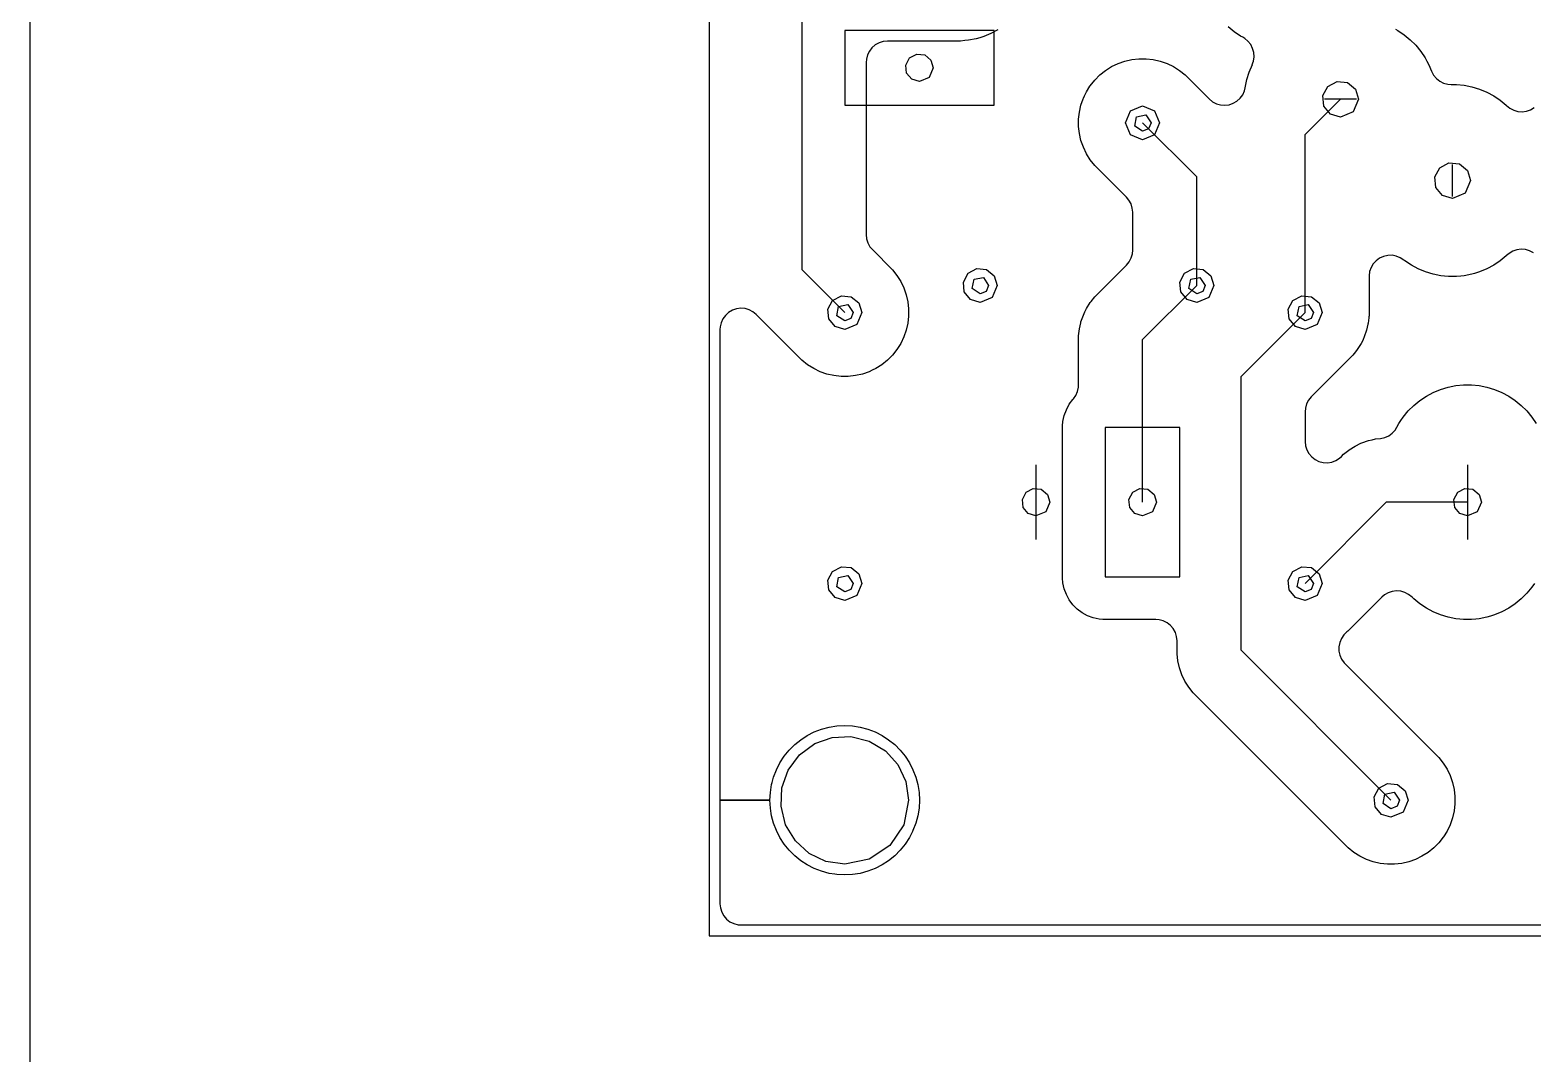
# Model space of a CAD drawing. Extents: x 0 to 215, y -1 to 279.
# Drawn here: x -0.5 to 70, y 139.5 to 187.5 of the extents above; entities that cross this region are included whole.
import ezdxf

# ---------------------------------------------------------------- set-up
doc = ezdxf.new("R2010")
doc.units = 0

msp = doc.modelspace()

# ---------------------------------------------------------------- linework, layer by layer
at = {"layer": 'Layer 1'}
for p, q in [((-0.486832, -0.52801), (-0.486832, 279.4)), ((31.3674, 235.227), (31.3674, 145.057)), ((35.7224, 176.262), (35.7224, 189.487)), ((44.7224, 187.487), (37.7224, 187.487)), ((37.7224, 187.487), (37.7224, 183.987)), ((44.9029, 187.5162), (44.5779, 187.3425)), ((44.7224, 183.987), (44.7224, 187.487)), ((55.9805, 187.4209), (55.6957, 187.6547)), ((63.552, 187.5402), (63.6533, 187.4861)), ((63.6533, 187.4861), (63.9597, 187.2814)), ((39.1512, 186.8074), (38.9978, 186.6758)), ((39.3279, 186.9055), (39.1512, 186.8074)), ((39.5208, 186.966), (39.3279, 186.9055)), ((39.7219, 186.9865), (39.5208, 186.966)), ((43.1566, 186.9865), (39.7219, 186.9865)), ((43.3567, 187.0062), (43.1566, 186.9865)), ((43.5234, 187.0226), (43.3567, 187.0062)), ((43.8848, 187.0945), (43.5234, 187.0226)), ((44.0508, 187.1449), (43.8848, 187.0945)), ((43.8848, 187.0945), (43.8848, 187.0945)), ((43.8848, 187.0945), (43.8848, 187.0945)), ((44.2374, 187.2015), (44.0508, 187.1449)), ((44.5779, 187.3425), (44.2374, 187.2015)), ((44.5779, 187.3425), (44.5779, 187.3425)), ((56.2869, 187.2162), (55.9805, 187.4209)), ((55.9805, 187.4209), (55.9805, 187.4209)), ((56.3882, 187.1621), (56.2869, 187.2162)), ((56.4762, 187.1091), (56.3882, 187.1621)), ((56.6314, 186.9796), (56.4762, 187.1091)), ((56.7574, 186.8215), (56.6314, 186.9796)), ((56.849, 186.6414), (56.7574, 186.8215)), ((63.9597, 187.2814), (64.2445, 187.0476)), ((64.2445, 187.0476), (64.5051, 186.787)), ((64.5051, 186.787), (64.7389, 186.5022)), ((38.7344, 186.1388), (38.7229, 185.9875)), ((38.7851, 186.3345), (38.7344, 186.1388)), ((38.8741, 186.5159), (38.7851, 186.3345)), ((38.9978, 186.6758), (38.8741, 186.5159)), ((40.58489, 185.863811), (40.762781, 186.196621)), ((40.762781, 186.196621), (41.095591, 186.374512)), ((41.095591, 186.374512), (41.471144, 186.337524)), ((41.471144, 186.337524), (41.762855, 186.098123)), ((41.762855, 186.098123), (41.8724, 185.737002)), ((50.8554, 186.0448), (51.184, 186.1198)), ((51.184, 186.1198), (51.5189, 186.1575)), ((51.5189, 186.1575), (51.5189, 186.1575)), ((51.5189, 186.1575), (51.8559, 186.1575)), ((51.8559, 186.1575), (51.8559, 186.1575)), ((51.8559, 186.1575), (52.1908, 186.1198)), ((52.1908, 186.1198), (52.5194, 186.0448)), ((56.9025, 186.4464), (56.849, 186.6414)), ((56.8878, 186.0445), (56.9156, 186.2447)), ((56.9156, 186.2447), (56.9025, 186.4464)), ((64.7389, 186.5022), (64.9436, 186.1958)), ((64.9436, 186.1958), (65.0243, 186.0448)), ((38.7229, 185.9875), (38.7229, 177.9186)), ((40.621878, 185.488258), (40.58489, 185.863811)), ((40.861279, 185.196547), (40.621878, 185.488258)), ((41.8724, 185.737002), (41.682019, 185.277383)), ((49.4466, 185.1595), (49.6849, 185.3978)), ((49.6849, 185.3978), (49.9484, 185.6079)), ((49.9484, 185.6079), (50.2337, 185.7872)), ((50.2337, 185.7872), (50.5373, 185.9335)), ((50.5373, 185.9335), (50.8554, 186.0448)), ((52.5194, 186.0448), (52.8375, 185.9335)), ((52.8375, 185.9335), (53.1411, 185.7872)), ((53.1411, 185.7872), (53.4264, 185.6079)), ((53.4264, 185.6079), (53.6899, 185.3978)), ((53.6899, 185.3978), (54.8161, 184.2717)), ((56.5803, 185.1777), (56.6873, 185.5303)), ((56.6873, 185.5303), (56.8377, 185.8934)), ((56.6873, 185.5303), (56.6873, 185.5303)), ((56.8348, 185.8946), (56.8878, 186.0445)), ((56.8377, 185.8934), (56.8348, 185.8946)), ((65.0243, 186.0448), (65.1173, 185.8708)), ((65.1173, 185.8708), (65.1173, 185.8708)), ((65.1173, 185.8708), (65.2426, 185.5682)), ((65.2426, 185.5682), (65.3385, 185.3902)), ((65.3385, 185.3902), (65.4682, 185.2352)), ((41.2224, 185.087002), (40.861279, 185.196547)), ((41.682019, 185.277383), (41.2224, 185.087002)), ((41.2224, 185.087002), (41.2224, 185.087002)), ((49.0572, 184.6107), (49.218, 184.8667)), ((49.218, 184.8667), (49.2365, 184.896)), ((49.2365, 184.896), (49.4466, 185.1595)), ((56.4678, 184.6549), (56.5013, 184.7927)), ((56.5013, 184.7927), (56.5036, 184.7922)), ((56.5036, 184.7922), (56.5803, 185.1777)), ((56.5803, 185.1777), (56.5803, 185.1777)), ((56.5803, 185.1777), (56.5803, 185.1777)), ((60.144035, 184.43015), (60.375294, 184.862804)), ((60.375294, 184.862804), (60.807948, 185.094063)), ((60.807948, 185.094063), (61.296167, 185.045977)), ((61.296167, 185.045977), (61.675391, 184.734756)), ((61.675391, 184.734756), (61.817799, 184.265299)), ((65.4682, 185.2352), (65.6265, 185.1095)), ((65.6265, 185.1095), (65.8068, 185.0182)), ((65.8068, 185.0182), (66.0018, 184.965)), ((66.0018, 184.965), (66.1656, 184.9515)), ((66.1656, 184.9515), (66.407, 184.9515)), ((66.407, 184.9515), (66.407, 184.9515)), ((66.407, 184.9515), (66.7738, 184.9154)), ((66.7738, 184.9154), (67.1352, 184.8435)), ((67.1352, 184.8435), (67.4878, 184.7365)), ((67.4878, 184.7365), (67.8283, 184.5955)), ((37.7224, 183.987), (44.7224, 183.987)), ((48.7246, 183.6604), (48.7996, 183.9889)), ((48.7996, 183.989), (48.8985, 184.2717)), ((48.7996, 183.9889), (48.7996, 183.989)), ((48.8985, 184.2717), (48.9109, 184.3071)), ((48.9109, 184.3071), (48.9662, 184.4218)), ((48.9662, 184.4218), (49.0572, 184.6107)), ((54.8161, 184.2717), (54.9727, 184.1439)), ((54.9727, 184.1439), (55.1519, 184.0503)), ((55.1519, 184.0503), (55.3462, 183.9947)), ((55.3462, 183.9947), (55.5478, 183.9794)), ((55.5478, 183.9794), (55.7483, 184.0049)), ((55.7483, 184.0049), (55.9396, 184.0703)), ((55.9396, 184.0703), (56.1138, 184.1728)), ((56.1138, 184.1728), (56.2638, 184.3083)), ((56.2638, 184.3083), (56.3834, 184.4713)), ((56.3834, 184.4713), (56.4678, 184.6549)), ((59.3074, 182.5999), (60.9728, 184.2653)), ((60.192121, 183.941931), (60.144035, 184.43015)), ((61.7228, 184.2653), (60.2228, 184.2653)), ((61.817799, 184.265299), (61.570304, 183.667794)), ((67.8283, 184.5955), (67.8283, 184.5955)), ((67.8283, 184.5955), (67.8283, 184.5955)), ((67.8283, 184.5955), (68.1533, 184.4218)), ((68.1533, 184.4218), (68.1533, 184.4218)), ((68.1533, 184.4218), (68.1533, 184.4218)), ((68.1533, 184.4218), (68.4597, 184.2171)), ((68.4597, 184.2171), (68.7445, 183.9833)), ((68.7445, 183.9833), (68.761, 183.9668)), ((68.761, 183.9668), (68.9177, 183.8391)), ((48.6869, 183.3255), (48.7246, 183.6604)), ((48.6869, 182.9885), (48.6869, 183.3255)), ((48.6869, 183.3255), (48.6869, 183.3255)), ((48.7246, 183.6604), (48.7246, 183.6604)), ((50.887399, 183.157), (51.121714, 183.722685)), ((51.121714, 183.722685), (51.687399, 183.957)), ((51.317847, 183.003927), (51.404556, 183.439843)), ((51.404556, 183.439843), (51.840472, 183.526552)), ((51.687399, 183.957), (52.253084, 183.722685)), ((51.840472, 183.526552), (52.087399, 183.157)), ((52.253084, 183.722685), (52.487399, 183.157)), ((60.503342, 183.562707), (60.192121, 183.941931)), ((60.972799, 183.420299), (60.503342, 183.562707)), ((61.570304, 183.667794), (60.972799, 183.420299)), ((60.972799, 183.420299), (60.972799, 183.420299)), ((68.9177, 183.8391), (69.0968, 183.7455)), ((69.0968, 183.7455), (69.2912, 183.6899)), ((69.2912, 183.6899), (69.4927, 183.6745)), ((69.4927, 183.6745), (69.6932, 183.7001)), ((69.6932, 183.7001), (69.8845, 183.7654)), ((69.8845, 183.7654), (70.0587, 183.868)), ((48.7246, 182.6536), (48.6869, 182.9885)), ((48.6869, 182.9885), (48.6869, 182.9885)), ((48.7996, 182.3251), (48.7246, 182.6536)), ((48.7246, 182.6536), (48.7246, 182.6536)), ((51.121714, 182.591315), (50.887399, 183.157)), ((51.687399, 182.357), (51.121714, 182.591315)), ((51.687399, 182.757), (51.317847, 183.003927)), ((51.970242, 182.874157), (51.687399, 182.757)), ((51.687399, 182.757), (51.687399, 182.757)), ((52.253084, 182.591315), (51.687399, 182.357)), ((54.2274, 180.617), (51.6874, 183.157)), ((52.087399, 183.157), (51.970242, 182.874157)), ((52.487399, 183.157), (52.253084, 182.591315)), ((59.3074, 174.267), (59.3074, 182.5999)), ((48.7996, 182.325), (48.7996, 182.3251)), ((48.9109, 182.007), (48.7996, 182.325)), ((49.0572, 181.7033), (48.9109, 182.007)), ((51.687399, 182.357), (51.687399, 182.357)), ((49.2365, 181.418), (49.0572, 181.7033)), ((49.4466, 181.1545), (49.2365, 181.418)), ((49.2365, 181.418), (49.2365, 181.418)), ((50.9343, 179.6668), (49.4466, 181.1545)), ((49.4466, 181.1545), (49.4466, 181.1545)), ((65.625296, 181.048504), (66.05795, 181.279763)), ((66.05795, 181.279763), (66.546169, 181.231677)), ((66.2228, 179.701), (66.2228, 181.201)), ((66.546169, 181.231677), (66.925393, 180.920456)), ((54.2274, 175.537), (54.2274, 180.617)), ((65.394037, 180.61585), (65.625296, 181.048504)), ((65.442123, 180.127631), (65.394037, 180.61585)), ((67.067801, 180.450999), (66.820306, 179.853494)), ((66.925393, 180.920456), (67.067801, 180.450999)), ((65.753344, 179.748407), (65.442123, 180.127631)), ((66.222801, 179.605999), (65.753344, 179.748407)), ((66.820306, 179.853494), (66.222801, 179.605999)), ((51.0478, 179.531), (50.9343, 179.6668)), ((51.1459, 179.3543), (51.0478, 179.531)), ((51.2064, 179.1614), (51.1459, 179.3543)), ((51.2269, 178.9604), (51.2064, 179.1614)), ((66.222801, 179.605999), (66.222801, 179.605999)), ((51.2269, 177.1936), (51.2269, 178.9604)), ((38.7229, 177.9186), (38.7433, 177.7175)), ((38.7433, 177.7175), (38.8039, 177.5247)), ((38.8039, 177.5247), (38.902, 177.348)), ((38.902, 177.348), (39.0155, 177.2123)), ((39.0155, 177.2123), (39.9582, 176.2695)), ((51.1556, 176.8231), (51.2112, 177.0174)), ((51.2112, 177.0174), (51.2269, 177.1936)), ((63.1838, 176.9412), (62.9868, 176.8962)), ((63.3859, 176.9457), (63.1838, 176.9412)), ((63.5848, 176.9094), (63.3859, 176.9457)), ((68.7445, 176.9187), (68.5513, 176.7602)), ((68.761, 176.9352), (68.7445, 176.9187)), ((68.8761, 177.034), (68.761, 176.9352)), ((69.0503, 177.1366), (68.8761, 177.034)), ((69.2416, 177.2019), (69.0503, 177.1366)), ((69.4421, 177.2275), (69.2416, 177.2019)), ((69.6436, 177.2121), (69.4421, 177.2275)), ((69.838, 177.1565), (69.6436, 177.2121)), ((70.0171, 177.0629), (69.838, 177.1565)), ((37.7174, 174.267), (35.7224, 176.262)), ((39.9582, 176.2695), (40.1683, 176.006)), ((43.501715, 176.102684), (43.911328, 176.321627)), ((43.911328, 176.321627), (44.373547, 176.276103)), ((44.373547, 176.276103), (44.732576, 175.981455)), ((49.4466, 174.9995), (50.9343, 176.4873)), ((50.9343, 176.4873), (51.062, 176.6439)), ((51.062, 176.6439), (51.1556, 176.8231)), ((53.661715, 176.102684), (54.071328, 176.321627)), ((54.071328, 176.321627), (54.533547, 176.276103)), ((54.533547, 176.276103), (54.892576, 175.981455)), ((62.4005, 176.3698), (62.3345, 176.1788)), ((62.5036, 176.5437), (62.4005, 176.3698)), ((62.6395, 176.6932), (62.5036, 176.5437)), ((62.8028, 176.8124), (62.6395, 176.6932)), ((62.9868, 176.8962), (62.8028, 176.8124)), ((63.7722, 176.8339), (63.5848, 176.9094)), ((63.9407, 176.7221), (63.7722, 176.8339)), ((63.9859, 176.6849), (63.9407, 176.7221)), ((64.2923, 176.4802), (63.9859, 176.6849)), ((63.9859, 176.6849), (63.9859, 176.6849)), ((64.6173, 176.3065), (64.2923, 176.4802)), ((64.9578, 176.1655), (64.6173, 176.3065)), ((64.6173, 176.3065), (64.6173, 176.3065)), ((67.8283, 176.3065), (67.4878, 176.1655)), ((68.1533, 176.4802), (67.8283, 176.3065)), ((67.8283, 176.3065), (67.8283, 176.3065)), ((68.4597, 176.6849), (68.1533, 176.4802)), ((68.1533, 176.4802), (68.1533, 176.4802)), ((68.1533, 176.4802), (68.1533, 176.4802)), ((68.1533, 176.4802), (68.1533, 176.4802)), ((68.5513, 176.7602), (68.4597, 176.6849)), ((40.1683, 176.006), (40.3476, 175.7207)), ((40.3476, 175.7207), (40.4939, 175.4171)), ((43.282772, 175.693071), (43.501715, 176.102684)), ((43.328296, 175.230852), (43.282772, 175.693071)), ((43.697848, 175.383926), (43.784557, 175.819842)), ((43.784557, 175.819842), (44.220473, 175.906551)), ((44.220473, 175.906551), (44.4674, 175.536999)), ((44.4674, 175.536999), (44.350243, 175.254156)), ((44.8674, 175.536999), (44.633085, 174.971314)), ((44.732576, 175.981455), (44.8674, 175.536999)), ((51.6874, 172.997), (54.2274, 175.537)), ((53.442772, 175.693071), (53.661715, 176.102684)), ((53.488296, 175.230852), (53.442772, 175.693071)), ((53.857848, 175.383926), (53.944557, 175.819842)), ((53.944557, 175.819842), (54.380473, 175.906551)), ((54.380473, 175.906551), (54.6274, 175.536999)), ((54.6274, 175.536999), (54.510243, 175.254156)), ((55.0274, 175.536999), (54.793085, 174.971314)), ((54.892576, 175.981455), (55.0274, 175.536999)), ((62.3083, 175.9783), (62.3079, 175.9499)), ((62.3079, 175.9499), (62.3079, 174.0985)), ((62.3345, 176.1788), (62.3083, 175.9783)), ((65.3104, 176.0585), (64.9578, 176.1655)), ((64.9578, 176.1655), (64.9578, 176.1655)), ((65.6718, 175.9866), (65.3104, 176.0585)), ((65.3104, 176.0585), (65.3104, 176.0585)), ((65.3104, 176.0585), (65.3104, 176.0585)), ((65.3104, 176.0585), (65.3104, 176.0585)), ((65.3104, 176.0585), (65.3104, 176.0585)), ((65.8552, 175.9686), (65.6718, 175.9866)), ((66.0385, 175.9505), (65.8552, 175.9686)), ((66.407, 175.9505), (66.0385, 175.9505)), ((66.6071, 175.9702), (66.407, 175.9505)), ((66.7738, 175.9866), (66.6071, 175.9702)), ((67.1352, 176.0585), (66.7738, 175.9866)), ((67.2505, 176.0935), (67.1352, 176.0585)), ((67.1352, 176.0585), (67.1352, 176.0585)), ((67.1352, 176.0585), (67.1352, 176.0585)), ((67.4878, 176.1655), (67.2505, 176.0935)), ((36.932772, 174.423073), (37.151714, 174.832686)), ((37.151714, 174.832686), (37.561328, 175.051629)), ((37.561328, 175.051629), (38.023547, 175.006105)), ((38.023547, 175.006105), (38.382575, 174.711457)), ((40.4939, 175.4171), (40.6052, 175.099)), ((40.6052, 175.099), (40.6802, 174.7704)), ((43.622944, 174.871823), (43.328296, 175.230852)), ((44.0674, 174.736999), (43.622944, 174.871823)), ((44.0674, 175.136999), (43.697848, 175.383926)), ((44.350243, 175.254156), (44.0674, 175.136999)), ((44.0674, 175.136999), (44.0674, 175.136999)), ((44.633085, 174.971314), (44.0674, 174.736999)), ((49.2755, 174.785), (49.4466, 174.9995)), ((49.4466, 174.9995), (49.4466, 174.9995)), ((53.782944, 174.871823), (53.488296, 175.230852)), ((54.2274, 174.736999), (53.782944, 174.871823)), ((54.2274, 175.136999), (53.857848, 175.383926)), ((54.510243, 175.254156), (54.2274, 175.136999)), ((54.2274, 175.136999), (54.2274, 175.136999)), ((54.793085, 174.971314), (54.2274, 174.736999)), ((58.522772, 174.423073), (58.741715, 174.832686)), ((58.741715, 174.832686), (59.151328, 175.051629)), ((59.151328, 175.051629), (59.613547, 175.006105)), ((59.613547, 175.006105), (59.972576, 174.711457)), ((32.1256, 174.1311), (32.006, 173.9681)), ((32.2756, 174.2666), (32.1256, 174.1311)), ((32.4498, 174.3691), (32.2756, 174.2666)), ((32.6411, 174.4345), (32.4498, 174.3691)), ((32.8416, 174.46), (32.6411, 174.4345)), ((33.0431, 174.4447), (32.8416, 174.46)), ((33.2375, 174.3891), (33.0431, 174.4447)), ((33.4166, 174.2955), (33.2375, 174.3891)), ((33.5733, 174.1678), (33.4166, 174.2955)), ((33.7199, 174.0212), (33.5733, 174.1678)), ((36.978296, 173.960854), (36.932772, 174.423073)), ((37.347848, 174.113928), (37.434557, 174.549844)), ((37.7174, 173.867001), (37.347848, 174.113928)), ((37.434557, 174.549844), (37.870473, 174.636553)), ((37.870473, 174.636553), (38.1174, 174.267001)), ((38.1174, 174.267001), (38.000243, 173.984158)), ((38.5174, 174.267001), (38.283085, 173.701316)), ((38.382575, 174.711457), (38.5174, 174.267001)), ((40.6802, 174.7704), (40.7179, 174.4355)), ((40.7179, 174.0985), (40.6802, 173.7636)), ((40.7179, 174.4355), (40.7179, 174.0985)), ((44.0674, 174.736999), (44.0674, 174.736999)), ((48.7996, 173.829), (48.9109, 174.147)), ((48.9109, 174.1471), (48.9824, 174.2955)), ((48.9109, 174.147), (48.9109, 174.1471)), ((48.9824, 174.2955), (49.0572, 174.4507)), ((49.0572, 174.4507), (49.2365, 174.736)), ((49.2365, 174.736), (49.2755, 174.785)), ((54.2274, 174.736999), (54.2274, 174.736999)), ((56.3074, 171.267), (59.3074, 174.267)), ((58.568296, 173.960854), (58.522772, 174.423073)), ((58.937848, 174.113928), (59.024557, 174.549844)), ((59.3074, 173.867001), (58.937848, 174.113928)), ((59.024557, 174.549844), (59.460473, 174.636553)), ((59.460473, 174.636553), (59.7074, 174.267001)), ((59.7074, 174.267001), (59.590243, 173.984158)), ((60.1074, 174.267001), (59.873085, 173.701316)), ((59.972576, 174.711457), (60.1074, 174.267001)), ((62.3079, 174.0985), (62.3062, 174.0833)), ((62.3079, 174.0985), (62.3079, 174.0985)), ((31.8759, 173.5876), (31.8679, 173.4614)), ((31.8679, 173.4614), (31.8679, 151.407)), ((31.9216, 173.7845), (31.8759, 173.5876)), ((32.006, 173.9681), (31.9216, 173.7845)), ((35.7149, 172.0262), (33.7199, 174.0212)), ((33.7199, 174.0212), (33.7199, 174.0212)), ((37.272944, 173.601825), (36.978296, 173.960854)), ((37.7174, 173.467001), (37.272944, 173.601825)), ((38.000243, 173.984158), (37.7174, 173.867001)), ((37.7174, 173.867001), (37.7174, 173.867001)), ((38.283085, 173.701316), (37.7174, 173.467001)), ((37.7174, 173.467001), (37.7174, 173.467001)), ((40.6052, 173.435), (40.4939, 173.1169)), ((40.6802, 173.7636), (40.6052, 173.435)), ((48.6869, 173.1655), (48.7246, 173.5004)), ((48.7246, 173.5004), (48.7895, 173.7845)), ((48.7246, 173.5004), (48.7246, 173.5004)), ((48.7246, 173.5004), (48.7246, 173.5004)), ((48.7895, 173.7845), (48.7996, 173.829)), ((48.7996, 173.829), (48.7996, 173.829)), ((58.862944, 173.601825), (58.568296, 173.960854)), ((59.3074, 173.467001), (58.862944, 173.601825)), ((59.590243, 173.984158), (59.3074, 173.867001)), ((59.3074, 173.867001), (59.3074, 173.867001)), ((59.873085, 173.701316), (59.3074, 173.467001)), ((59.3074, 173.467001), (59.3074, 173.467001)), ((62.1952, 173.435), (62.0839, 173.1169)), ((62.2597, 173.7179), (62.1952, 173.435)), ((62.2702, 173.7636), (62.2597, 173.7179)), ((62.2992, 174.0212), (62.2702, 173.7636)), ((62.3062, 174.0833), (62.2992, 174.0212)), ((62.3062, 174.0833), (62.3062, 174.0833)), ((40.3476, 172.8133), (40.1683, 172.528)), ((40.4939, 173.1169), (40.3476, 172.8133)), ((48.6869, 170.8691), (48.6869, 173.1655)), ((48.6869, 173.1655), (48.6869, 173.1655)), ((51.6874, 165.377), (51.6874, 172.997)), ((61.9376, 172.8133), (61.7583, 172.528)), ((61.948, 172.8347), (61.9376, 172.8133)), ((61.9376, 172.8133), (61.9376, 172.8133)), ((62.0305, 173.006), (61.948, 172.8347)), ((62.0839, 173.1169), (62.0305, 173.006)), ((35.9784, 171.8161), (35.7149, 172.0262)), ((35.7149, 172.0262), (35.7149, 172.0262)), ((39.7199, 172.0262), (39.4564, 171.8161)), ((39.9582, 172.2645), (39.7199, 172.0262)), ((40.1683, 172.528), (39.9582, 172.2645)), ((61.2904, 172.0066), (59.6005, 170.3168)), ((61.3099, 172.0262), (61.2904, 172.0066)), ((61.2904, 172.0066), (61.2904, 172.0066)), ((61.2904, 172.0066), (61.2904, 172.0066)), ((61.5482, 172.2645), (61.3099, 172.0262)), ((61.6699, 172.4171), (61.5482, 172.2645)), ((61.7583, 172.528), (61.6699, 172.4171)), ((61.6699, 172.4171), (61.6699, 172.4171)), ((36.2637, 171.6368), (35.9784, 171.8161)), ((35.9784, 171.8161), (35.9784, 171.8161)), ((36.5674, 171.4905), (36.2637, 171.6368)), ((36.8854, 171.3792), (36.5674, 171.4905)), ((36.8855, 171.3792), (36.8854, 171.3792)), ((37.214, 171.3042), (36.8855, 171.3792)), ((37.5489, 171.2665), (37.214, 171.3042)), ((37.214, 171.3042), (37.214, 171.3042)), ((38.2208, 171.3042), (37.8859, 171.2665)), ((38.5493, 171.3792), (38.2208, 171.3042)), ((38.5494, 171.3792), (38.5493, 171.3792)), ((38.8674, 171.4905), (38.5494, 171.3792)), ((38.8675, 171.4905), (38.8674, 171.4905)), ((38.8674, 171.4905), (38.8674, 171.4905)), ((39.0067, 171.5576), (38.8675, 171.4905)), ((39.1711, 171.6368), (39.0067, 171.5576)), ((39.4564, 171.8161), (39.1711, 171.6368)), ((39.4564, 171.8161), (39.4564, 171.8161)), ((37.8859, 171.2665), (37.5489, 171.2665)), ((37.5489, 171.2665), (37.5489, 171.2665)), ((37.5489, 171.2665), (37.5489, 171.2665)), ((37.8859, 171.2665), (37.8859, 171.2665)), ((37.8859, 171.2665), (37.8859, 171.2665)), ((48.6397, 170.5656), (48.6813, 170.7635)), ((48.6813, 170.7635), (48.6869, 170.8691)), ((56.3074, 158.437), (56.3074, 171.267)), ((65.3219, 170.5215), (65.6624, 170.6625)), ((65.6624, 170.6625), (66.015, 170.7695)), ((66.015, 170.7695), (66.3764, 170.8414)), ((66.015, 170.7695), (66.015, 170.7695)), ((66.015, 170.7695), (66.015, 170.7695)), ((66.3764, 170.8414), (66.7431, 170.8775)), ((66.3764, 170.8414), (66.3764, 170.8414)), ((66.3764, 170.8414), (66.3764, 170.8414)), ((66.7431, 170.8775), (66.7432, 170.8775)), ((66.7432, 170.8775), (67.1116, 170.8775)), ((67.1116, 170.8775), (67.1116, 170.8775)), ((67.1116, 170.8775), (67.4784, 170.8414)), ((67.4784, 170.8414), (67.8398, 170.7695)), ((67.8398, 170.7695), (68.1924, 170.6625)), ((68.1924, 170.6625), (68.5329, 170.5215)), ((48.113, 169.7102), (48.2502, 169.9613)), ((48.2502, 169.9613), (48.4217, 170.1904)), ((48.4217, 170.1904), (48.4429, 170.2149)), ((48.4217, 170.1904), (48.4217, 170.1904)), ((48.4429, 170.2149), (48.5591, 170.3803)), ((48.5591, 170.3803), (48.6397, 170.5656)), ((59.3792, 169.9809), (59.3236, 169.7866)), ((59.4728, 170.1601), (59.3792, 169.9809)), ((59.6005, 170.3168), (59.4728, 170.1601)), ((64.1451, 169.6487), (64.4057, 169.9093)), ((64.4057, 169.9093), (64.6905, 170.1431)), ((64.6905, 170.1431), (64.9969, 170.3478)), ((64.9969, 170.3478), (65.3219, 170.5215)), ((64.9969, 170.3478), (64.9969, 170.3478)), ((64.9969, 170.3478), (64.9969, 170.3478)), ((65.3219, 170.5215), (65.3219, 170.5215)), ((65.3219, 170.5215), (65.3219, 170.5215)), ((68.5329, 170.5215), (68.5329, 170.5215)), ((68.5329, 170.5215), (68.5329, 170.5215)), ((68.5329, 170.5215), (68.8579, 170.3478)), ((68.8579, 170.3478), (68.8579, 170.3478)), ((68.8579, 170.3478), (68.8579, 170.3478)), ((68.8579, 170.3478), (69.1643, 170.1431)), ((69.1643, 170.1431), (69.4491, 169.9093)), ((69.4491, 169.9093), (69.7097, 169.6487)), ((47.9369, 168.9484), (47.9522, 169.1624)), ((47.9522, 169.1624), (48.013, 169.442)), ((47.9522, 169.1624), (47.9522, 169.1624)), ((47.9522, 169.1624), (47.9522, 169.1624)), ((48.013, 169.442), (48.113, 169.7102)), ((48.013, 169.442), (48.013, 169.442)), ((48.113, 169.7102), (48.113, 169.7102)), ((48.113, 169.7102), (48.113, 169.7102)), ((59.3236, 169.7866), (59.3079, 169.6104)), ((59.3079, 169.6104), (59.3079, 168.2226)), ((63.7066, 169.0575), (63.8006, 169.1981)), ((63.8006, 169.1981), (63.9113, 169.3639)), ((63.9113, 169.3639), (64.1451, 169.6487)), ((63.9113, 169.3639), (63.9113, 169.3639)), ((64.1451, 169.6487), (64.1451, 169.6487)), ((69.7097, 169.6487), (69.9435, 169.3639)), ((69.9435, 169.3639), (70.1482, 169.0575)), ((47.9369, 161.8056), (47.9369, 168.9484)), ((53.4374, 168.877), (49.9374, 168.877)), ((49.9374, 168.877), (49.9374, 161.877)), ((53.4374, 161.877), (53.4374, 168.877)), ((63.0443, 168.4088), (63.2291, 168.4905)), ((63.2291, 168.4905), (63.3938, 168.6078)), ((63.3938, 168.6078), (63.5314, 168.7558)), ((63.5314, 168.7558), (63.6159, 168.8878)), ((63.6159, 168.8878), (63.7066, 169.0575)), ((59.3079, 168.2226), (59.3283, 168.0215)), ((59.3283, 168.0215), (59.3889, 167.8287)), ((59.3889, 167.8287), (59.487, 167.6519)), ((61.1149, 167.6178), (61.3666, 167.8186)), ((61.3666, 167.8186), (61.3784, 167.8279)), ((61.3666, 167.8186), (61.3666, 167.8186)), ((61.3666, 167.8186), (61.3666, 167.8186)), ((61.3784, 167.8279), (61.6637, 168.0072)), ((61.6637, 168.0072), (61.9285, 168.1348)), ((61.9285, 168.1348), (61.9673, 168.1535)), ((61.9673, 168.1535), (62.2854, 168.2648)), ((62.2854, 168.2648), (62.4583, 168.3042)), ((62.4583, 168.3042), (62.614, 168.3398)), ((62.614, 168.3398), (62.8467, 168.366)), ((62.8467, 168.366), (63.0443, 168.4088)), ((46.6874, 167.127), (46.6874, 163.627)), ((59.487, 167.6519), (59.6186, 167.4986)), ((59.6186, 167.4986), (59.7785, 167.3749)), ((59.7785, 167.3749), (59.9599, 167.2858)), ((59.9599, 167.2858), (60.1556, 167.2352)), ((60.1556, 167.2352), (60.3575, 167.2249)), ((60.3575, 167.2249), (60.5573, 167.2555)), ((60.5573, 167.2555), (60.7469, 167.3257)), ((60.7469, 167.3257), (60.9184, 167.4327)), ((60.9184, 167.4327), (61.0133, 167.5162)), ((61.0133, 167.5162), (61.1149, 167.6178)), ((61.1149, 167.6178), (61.1149, 167.6178)), ((61.1149, 167.6178), (61.1149, 167.6178)), ((66.9274, 167.127), (66.9274, 163.627)), ((46.04989, 165.503808), (46.227781, 165.836618)), ((46.227781, 165.836618), (46.560591, 166.014509)), ((46.560591, 166.014509), (46.936144, 165.977521)), ((46.936144, 165.977521), (47.227855, 165.73812)), ((47.227855, 165.73812), (47.3374, 165.376999)), ((51.049889, 165.503808), (51.22778, 165.836618)), ((51.22778, 165.836618), (51.56059, 166.014509)), ((51.56059, 166.014509), (51.936143, 165.977521)), ((51.936143, 165.977521), (52.227854, 165.73812)), ((52.227854, 165.73812), (52.337399, 165.376999)), ((66.289889, 165.503808), (66.46778, 165.836618)), ((66.46778, 165.836618), (66.80059, 166.014509)), ((66.80059, 166.014509), (67.176143, 165.977521)), ((67.176143, 165.977521), (67.467854, 165.73812)), ((67.467854, 165.73812), (67.577399, 165.376999)), ((46.086878, 165.128255), (46.04989, 165.503808)), ((46.326279, 164.836544), (46.086878, 165.128255)), ((47.3374, 165.376999), (47.147019, 164.91738)), ((51.086877, 165.128255), (51.049889, 165.503808)), ((51.326278, 164.836544), (51.086877, 165.128255)), ((52.337399, 165.376999), (52.147018, 164.91738)), ((63.1174, 165.377), (59.3074, 161.567)), ((66.9274, 165.377), (63.1174, 165.377)), ((66.326877, 165.128255), (66.289889, 165.503808)), ((66.566278, 164.836544), (66.326877, 165.128255)), ((67.577399, 165.376999), (67.387018, 164.91738)), ((46.6874, 164.726999), (46.326279, 164.836544)), ((47.147019, 164.91738), (46.6874, 164.726999)), ((46.6874, 164.726999), (46.6874, 164.726999)), ((51.687399, 164.726999), (51.326278, 164.836544)), ((52.147018, 164.91738), (51.687399, 164.726999)), ((51.687399, 164.726999), (51.687399, 164.726999)), ((66.927399, 164.726999), (66.566278, 164.836544)), ((67.387018, 164.91738), (66.927399, 164.726999)), ((66.927399, 164.726999), (66.927399, 164.726999)), ((36.932772, 161.723072), (37.151714, 162.132685)), ((37.151714, 162.132685), (37.561328, 162.351628)), ((37.561328, 162.351628), (38.023547, 162.306104)), ((38.023547, 162.306104), (38.382575, 162.011456)), ((58.522772, 161.723072), (58.741715, 162.132685)), ((58.741715, 162.132685), (59.151328, 162.351628)), ((59.151328, 162.351628), (59.613547, 162.306104)), ((59.613547, 162.306104), (59.972576, 162.011456)), ((36.978296, 161.260853), (36.932772, 161.723072)), ((37.347848, 161.413927), (37.434557, 161.849843)), ((37.7174, 161.167), (37.347848, 161.413927)), ((37.434557, 161.849843), (37.870473, 161.936552)), ((37.870473, 161.936552), (38.1174, 161.567)), ((38.1174, 161.567), (38.000243, 161.284157)), ((38.5174, 161.567), (38.283085, 161.001315)), ((38.382575, 162.011456), (38.5174, 161.567)), ((47.9522, 161.5916), (47.9369, 161.8056)), ((48.013, 161.312), (47.9522, 161.5916)), ((47.9522, 161.5916), (47.9522, 161.5916)), ((49.9374, 161.877), (53.4374, 161.877)), ((58.568296, 161.260853), (58.522772, 161.723072)), ((58.937848, 161.413927), (59.024557, 161.849843)), ((59.3074, 161.167), (58.937848, 161.413927)), ((59.024557, 161.849843), (59.460473, 161.936552)), ((59.460473, 161.936552), (59.7074, 161.567)), ((59.7074, 161.567), (59.590243, 161.284157)), ((60.1074, 161.567), (59.873085, 161.001315)), ((59.972576, 162.011456), (60.1074, 161.567)), ((70.0613, 161.5664), (69.9435, 161.3901)), ((37.272944, 160.901824), (36.978296, 161.260853)), ((37.7174, 160.767), (37.272944, 160.901824)), ((38.000243, 161.284157), (37.7174, 161.167)), ((37.7174, 161.167), (37.7174, 161.167)), ((38.283085, 161.001315), (37.7174, 160.767)), ((37.7174, 160.767), (37.7174, 160.767)), ((48.113, 161.0438), (48.013, 161.312)), ((48.013, 161.312), (48.013, 161.312)), ((48.2502, 160.7927), (48.113, 161.0438)), ((48.113, 161.0438), (48.113, 161.0438)), ((48.4217, 160.5636), (48.2502, 160.7927)), ((48.2502, 160.7927), (48.2502, 160.7927)), ((58.862944, 160.901824), (58.568296, 161.260853)), ((59.3074, 160.767), (58.862944, 160.901824)), ((59.590243, 161.284157), (59.3074, 161.167)), ((59.3074, 161.167), (59.3074, 161.167)), ((59.873085, 161.001315), (59.3074, 160.767)), ((59.3074, 160.767), (59.3074, 160.767)), ((62.9107, 160.9269), (62.5306, 160.5468)), ((63.0258, 161.0257), (62.9107, 160.9269)), ((63.2, 161.1283), (63.0258, 161.0257)), ((63.3912, 161.1937), (63.2, 161.1283)), ((63.5918, 161.2192), (63.3912, 161.1937)), ((63.7933, 161.2039), (63.5918, 161.2192)), ((63.9876, 161.1482), (63.7933, 161.2039)), ((64.1668, 161.0547), (63.9876, 161.1482)), ((64.3235, 160.9269), (64.1668, 161.0547)), ((64.4057, 160.8447), (64.3235, 160.9269)), ((64.6905, 160.6109), (64.4057, 160.8447)), ((64.4057, 160.8447), (64.4057, 160.8447)), ((69.4491, 160.8447), (69.1643, 160.6109)), ((69.7097, 161.1053), (69.4491, 160.8447)), ((69.4491, 160.8447), (69.4491, 160.8447)), ((69.4491, 160.8447), (69.4491, 160.8447)), ((69.9435, 161.3901), (69.7097, 161.1053)), ((48.624, 160.3613), (48.4217, 160.5636)), ((48.8531, 160.1898), (48.624, 160.3613)), ((49.1042, 160.0526), (48.8531, 160.1898)), ((48.8531, 160.1898), (48.8531, 160.1898)), ((49.3724, 159.9526), (49.1042, 160.0526)), ((49.1042, 160.0526), (49.1042, 160.0526)), ((62.5306, 160.5468), (61.3099, 159.3262)), ((64.9969, 160.4062), (64.6905, 160.6109)), ((64.6905, 160.6109), (64.6905, 160.6109)), ((65.3219, 160.2325), (64.9969, 160.4062)), ((65.6624, 160.0915), (65.3219, 160.2325)), ((65.3219, 160.2325), (65.3219, 160.2325)), ((66.015, 159.9845), (65.6624, 160.0915)), ((65.6624, 160.0915), (65.6624, 160.0915)), ((68.0058, 160.0349), (67.8398, 159.9845)), ((68.1924, 160.0915), (68.0058, 160.0349)), ((68.5329, 160.2325), (68.1924, 160.0915)), ((68.8579, 160.4062), (68.5329, 160.2325)), ((68.5329, 160.2325), (68.5329, 160.2325)), ((69.1643, 160.6109), (68.8579, 160.4062)), ((68.8579, 160.4062), (68.8579, 160.4062)), ((68.8579, 160.4062), (68.8579, 160.4062)), ((68.8579, 160.4062), (68.8579, 160.4062)), ((69.1643, 160.6109), (69.1643, 160.6109)), ((49.652, 159.8918), (49.3724, 159.9526)), ((49.3724, 159.9526), (49.3724, 159.9526)), ((49.8231, 159.8796), (49.652, 159.8918)), ((49.652, 159.8918), (49.652, 159.8918)), ((49.652, 159.8918), (49.652, 159.8918)), ((49.866, 159.8765), (49.8231, 159.8796)), ((52.3079, 159.8765), (49.866, 159.8765)), ((52.4592, 159.865), (52.3079, 159.8765)), ((52.6549, 159.8143), (52.4592, 159.865)), ((52.8363, 159.7253), (52.6549, 159.8143)), ((52.9962, 159.6016), (52.8363, 159.7253)), ((53.1278, 159.4482), (52.9962, 159.6016)), ((53.2259, 159.2715), (53.1278, 159.4482)), ((61.2669, 159.2919), (61.1224, 159.1505)), ((61.3099, 159.3262), (61.2669, 159.2919)), ((61.3099, 159.3262), (61.3099, 159.3262)), ((61.3099, 159.3262), (61.3099, 159.3262)), ((66.3764, 159.9126), (66.015, 159.9845)), ((66.015, 159.9845), (66.015, 159.9845)), ((66.015, 159.9845), (66.015, 159.9845)), ((66.015, 159.9845), (66.015, 159.9845)), ((66.015, 159.9845), (66.015, 159.9845)), ((66.5598, 159.8946), (66.3764, 159.9126)), ((66.7431, 159.8765), (66.5598, 159.8946)), ((67.1116, 159.8765), (66.7431, 159.8765)), ((67.3117, 159.8962), (67.1116, 159.8765)), ((67.4784, 159.9126), (67.3117, 159.8962)), ((67.8398, 159.9845), (67.4784, 159.9126)), ((67.8398, 159.9845), (67.8398, 159.9845)), ((67.8398, 159.9845), (67.8398, 159.9845)), ((53.2864, 159.0786), (53.2259, 159.2715)), ((53.3069, 158.8775), (53.2864, 159.0786)), ((53.3069, 158.2685), (53.3069, 158.8775)), ((60.9323, 158.796), (60.8945, 158.5975)), ((60.8945, 158.5975), (60.8974, 158.3954)), ((61.0093, 158.9829), (60.9323, 158.796)), ((61.1224, 159.1505), (61.0093, 158.9829)), ((53.3446, 157.9336), (53.3069, 158.2685)), ((53.3069, 158.2685), (53.3069, 158.2685)), ((53.4196, 157.605), (53.3446, 157.9336)), ((53.3446, 157.9336), (53.3446, 157.9336)), ((53.3446, 157.9336), (53.3446, 157.9336)), ((63.3374, 151.407), (56.3074, 158.437)), ((60.8974, 158.3954), (60.941, 158.198)), ((60.941, 158.198), (61.0234, 158.0134)), ((61.0234, 158.0134), (61.1412, 157.8492)), ((53.5309, 157.287), (53.4196, 157.605)), ((53.4196, 157.605), (53.4196, 157.605)), ((53.4196, 157.605), (53.4196, 157.605)), ((53.4196, 157.605), (53.4196, 157.605)), ((53.6772, 156.9833), (53.5309, 157.287)), ((61.1412, 157.8492), (61.1833, 157.8044)), ((61.1833, 157.8044), (65.5782, 153.4095)), ((53.8565, 156.698), (53.6772, 156.9833)), ((54.0666, 156.4345), (53.8565, 156.698)), ((53.8565, 156.698), (53.8565, 156.698)), ((54.3049, 156.1962), (54.0666, 156.4345)), ((61.3349, 149.1662), (54.3049, 156.1962)), ((35.657, 154.2429), (35.9647, 154.4427)), ((35.9647, 154.4427), (35.9648, 154.4427)), ((35.9648, 154.4427), (36.2917, 154.6093)), ((36.2917, 154.6093), (36.6342, 154.7407)), ((36.2917, 154.6093), (36.2917, 154.6093)), ((36.6342, 154.7407), (36.9886, 154.8357)), ((36.9886, 154.8357), (37.351, 154.8931)), ((37.132129, 154.349356), (38.002335, 154.393576)), ((37.351, 154.8931), (37.7174, 154.9123)), ((37.7174, 154.9123), (38.0838, 154.8931)), ((38.002335, 154.393576), (38.86545, 154.178639)), ((38.0838, 154.8931), (38.4462, 154.8357)), ((38.4462, 154.8357), (38.8006, 154.7407)), ((38.8006, 154.7407), (39.1431, 154.6093)), ((39.1431, 154.6093), (39.4701, 154.4427)), ((39.4701, 154.4427), (39.7778, 154.2429)), ((34.8815, 153.4674), (35.1124, 153.7525)), ((35.1124, 153.7525), (35.1124, 153.7525)), ((35.1124, 153.7525), (35.1125, 153.7525)), ((35.1125, 153.7525), (35.3719, 154.0119)), ((35.3719, 154.012), (35.657, 154.2428)), ((35.3719, 154.0119), (35.3719, 154.012)), ((35.3719, 154.012), (35.3719, 154.012)), ((35.596079, 153.52832), (36.311241, 154.057197)), ((35.657, 154.2428), (35.657, 154.2429)), ((36.311241, 154.057197), (37.132129, 154.349356)), ((38.86545, 154.178639), (39.627749, 153.720308)), ((39.627749, 153.720308), (40.211809, 153.073711)), ((39.7778, 154.2429), (40.0629, 154.0119)), ((40.0629, 154.0119), (40.3223, 153.7525)), ((40.3223, 153.7525), (40.5533, 153.4674)), ((34.5151, 152.8327), (34.6817, 153.1596)), ((34.6817, 153.1597), (34.8815, 153.4674)), ((34.6817, 153.1596), (34.6817, 153.1597)), ((34.8815, 153.4674), (34.8815, 153.4674)), ((35.067203, 152.813159), (35.596079, 153.52832)), ((40.211809, 153.073711), (40.585677, 152.286668)), ((40.5533, 153.4674), (40.7531, 153.1597)), ((40.7531, 153.1597), (40.9197, 152.8327)), ((65.5782, 153.4095), (65.7883, 153.146)), ((65.7883, 153.146), (65.9676, 152.8607)), ((34.3163, 152.2389), (34.3837, 152.4902)), ((34.3837, 152.4902), (34.5151, 152.8327)), ((34.775044, 151.992271), (35.067203, 152.813159)), ((40.585677, 152.286668), (40.7174, 151.407)), ((40.9197, 152.8327), (41.0511, 152.4902)), ((41.0511, 152.4902), (41.1461, 152.1358)), ((65.9676, 152.8607), (66.1139, 152.5571)), ((66.1139, 152.5571), (66.2252, 152.239)), ((34.2121, 151.407), (34.2313, 151.7734)), ((34.2313, 151.7734), (34.2887, 152.1358)), ((34.2313, 151.7734), (34.2313, 151.7734)), ((34.2887, 152.1358), (34.3163, 152.2389)), ((34.730823, 151.122065), (34.775044, 151.992271)), ((41.1461, 152.1358), (41.2035, 151.7734)), ((41.2035, 151.7734), (41.2227, 151.407)), ((62.552771, 151.563072), (62.771714, 151.972685)), ((62.598295, 151.100853), (62.552771, 151.563072)), ((62.771714, 151.972685), (63.181327, 152.191628)), ((62.967847, 151.253927), (63.054556, 151.689843)), ((63.054556, 151.689843), (63.490472, 151.776552)), ((63.181327, 152.191628), (63.643546, 152.146104)), ((63.490472, 151.776552), (63.737399, 151.407)), ((63.643546, 152.146104), (64.002575, 151.851456)), ((64.002575, 151.851456), (64.137399, 151.407)), ((66.2252, 152.239), (66.3002, 151.9104)), ((66.3002, 151.9104), (66.3379, 151.5755)), ((66.3379, 151.5755), (66.3379, 151.2385)), ((31.8679, 151.407), (34.2121, 151.407)), ((34.2121, 151.407), (31.8679, 151.407)), ((31.8679, 151.407), (31.8679, 146.5565)), ((34.2313, 151.0406), (34.2121, 151.407)), ((34.2717, 150.7854), (34.2313, 151.0406)), ((34.945761, 150.25895), (34.730823, 151.122065)), ((40.7174, 151.407), (40.489038, 150.25895)), ((41.2035, 151.0406), (41.1461, 150.6782)), ((41.2227, 151.407), (41.2035, 151.0406)), ((62.892943, 150.741824), (62.598295, 151.100853)), ((63.337399, 151.007), (62.967847, 151.253927)), ((63.620242, 151.124157), (63.337399, 151.007)), ((63.337399, 151.007), (63.337399, 151.007)), ((63.903084, 150.841315), (63.337399, 150.607)), ((63.737399, 151.407), (63.620242, 151.124157)), ((64.137399, 151.407), (63.903084, 150.841315)), ((66.3002, 150.9036), (66.2252, 150.575)), ((66.3379, 151.2385), (66.3002, 150.9036)), ((34.2887, 150.6782), (34.2717, 150.7854)), ((34.3837, 150.3238), (34.2887, 150.6782)), ((34.5151, 149.9813), (34.3837, 150.3238)), ((34.3837, 150.3238), (34.3837, 150.3238)), ((34.3837, 150.3238), (34.3837, 150.3238)), ((35.404092, 149.496651), (34.945761, 150.25895)), ((40.489038, 150.25895), (39.83872, 149.28568)), ((41.0511, 150.3238), (40.9197, 149.9813)), ((41.1461, 150.6782), (41.0511, 150.3238)), ((63.337399, 150.607), (62.892943, 150.741824)), ((63.337399, 150.607), (63.337399, 150.607)), ((66.1139, 150.2569), (65.9676, 149.9533)), ((66.2252, 150.575), (66.1139, 150.2569)), ((34.6817, 149.6544), (34.5151, 149.9813)), ((34.6817, 149.6543), (34.6817, 149.6544)), ((34.8815, 149.3466), (34.6817, 149.6543)), ((36.050689, 148.912591), (35.404092, 149.496651)), ((40.7531, 149.6543), (40.5533, 149.3466)), ((40.8975, 149.9378), (40.7531, 149.6544)), ((40.7531, 149.6544), (40.7531, 149.6543)), ((40.9197, 149.9813), (40.8975, 149.9378)), ((65.7883, 149.668), (65.5782, 149.4045)), ((65.7884, 149.668), (65.7883, 149.668)), ((65.7883, 149.668), (65.7883, 149.668)), ((65.8059, 149.696), (65.7884, 149.668)), ((65.9676, 149.9533), (65.8059, 149.696)), ((35.1124, 149.0615), (34.8815, 149.3466)), ((34.8815, 149.3466), (34.8815, 149.3466)), ((35.3719, 148.802), (35.1124, 149.0615)), ((35.657, 148.5711), (35.3719, 148.802)), ((36.837732, 148.538723), (36.050689, 148.912591)), ((39.83872, 149.28568), (38.86545, 148.635361)), ((40.0629, 148.802), (39.7778, 148.5711)), ((40.3223, 149.0615), (40.0629, 148.8021)), ((40.0629, 148.8021), (40.0629, 148.802)), ((40.0629, 148.802), (40.0629, 148.802)), ((40.3224, 149.0615), (40.3223, 149.0615)), ((40.5532, 149.3466), (40.3224, 149.0615)), ((40.3224, 149.0615), (40.3224, 149.0615)), ((40.5533, 149.3466), (40.5532, 149.3466)), ((61.5984, 148.9561), (61.3349, 149.1662)), ((61.8837, 148.7768), (61.5984, 148.9561)), ((62.1874, 148.6305), (61.8837, 148.7768)), ((64.7911, 148.7768), (64.4875, 148.6305)), ((65.0764, 148.956), (64.7911, 148.7768)), ((64.7911, 148.7768), (64.7911, 148.7768)), ((65.3399, 149.1662), (65.0764, 148.9561)), ((65.0764, 148.9561), (65.0764, 148.9561)), ((65.0764, 148.9561), (65.0764, 148.956)), ((65.5782, 149.4045), (65.3399, 149.1662)), ((35.9647, 148.3713), (35.657, 148.5711)), ((35.657, 148.5711), (35.657, 148.5711)), ((35.9648, 148.3713), (35.9647, 148.3713)), ((36.2917, 148.2047), (35.9648, 148.3713)), ((36.6342, 148.0733), (36.2917, 148.2047)), ((36.9886, 147.9783), (36.6342, 148.0733)), ((36.6342, 148.0733), (36.6342, 148.0733)), ((37.7174, 148.407), (36.837732, 148.538723)), ((38.86545, 148.635361), (37.7174, 148.407)), ((37.7174, 148.407), (37.7174, 148.407)), ((38.8006, 148.0733), (38.4462, 147.9783)), ((39.1431, 148.2047), (38.8006, 148.0733)), ((38.8006, 148.0733), (38.8006, 148.0733)), ((38.8006, 148.0733), (38.8006, 148.0733)), ((39.47, 148.3713), (39.1431, 148.2047)), ((39.4701, 148.3713), (39.47, 148.3713)), ((39.7778, 148.5711), (39.4701, 148.3713)), ((39.7778, 148.5711), (39.7778, 148.5711)), ((62.5054, 148.5192), (62.1874, 148.6305)), ((62.5055, 148.5192), (62.5054, 148.5192)), ((62.834, 148.4442), (62.5055, 148.5192)), ((63.1689, 148.4065), (62.834, 148.4442)), ((63.5059, 148.4065), (63.1689, 148.4065)), ((63.1689, 148.4065), (63.1689, 148.4065)), ((63.1689, 148.4065), (63.1689, 148.4065)), ((63.8408, 148.4442), (63.5059, 148.4065)), ((63.5059, 148.4065), (63.5059, 148.4065)), ((63.5059, 148.4065), (63.5059, 148.4065)), ((64.1693, 148.5192), (63.8408, 148.4442)), ((64.1694, 148.5192), (64.1693, 148.5192)), ((64.4875, 148.6305), (64.1694, 148.5192)), ((37.2481, 147.9372), (36.9886, 147.9783)), ((37.351, 147.9209), (37.2481, 147.9372)), ((37.7174, 147.9017), (37.351, 147.9209)), ((38.0838, 147.9209), (37.7174, 147.9017)), ((38.4462, 147.9783), (38.0838, 147.9209)), ((38.0838, 147.9209), (38.0838, 147.9209)), ((31.8679, 146.5565), (31.8883, 146.3554)), ((31.8883, 146.3554), (31.9489, 146.1625)), ((31.9489, 146.1625), (32.047, 145.9858)), ((32.047, 145.9858), (32.1786, 145.8324)), ((32.1786, 145.8324), (32.3385, 145.7087)), ((32.3385, 145.7087), (32.5199, 145.6197)), ((32.5199, 145.6197), (32.7156, 145.569)), ((32.7156, 145.569), (32.8669, 145.5575)), ((32.8669, 145.5575), (104.7979, 145.5575)), ((31.3674, 145.057), (106.2974, 145.057))]:
    msp.add_line(p, q, dxfattribs=at)

doc.saveas('drawing.dxf')
